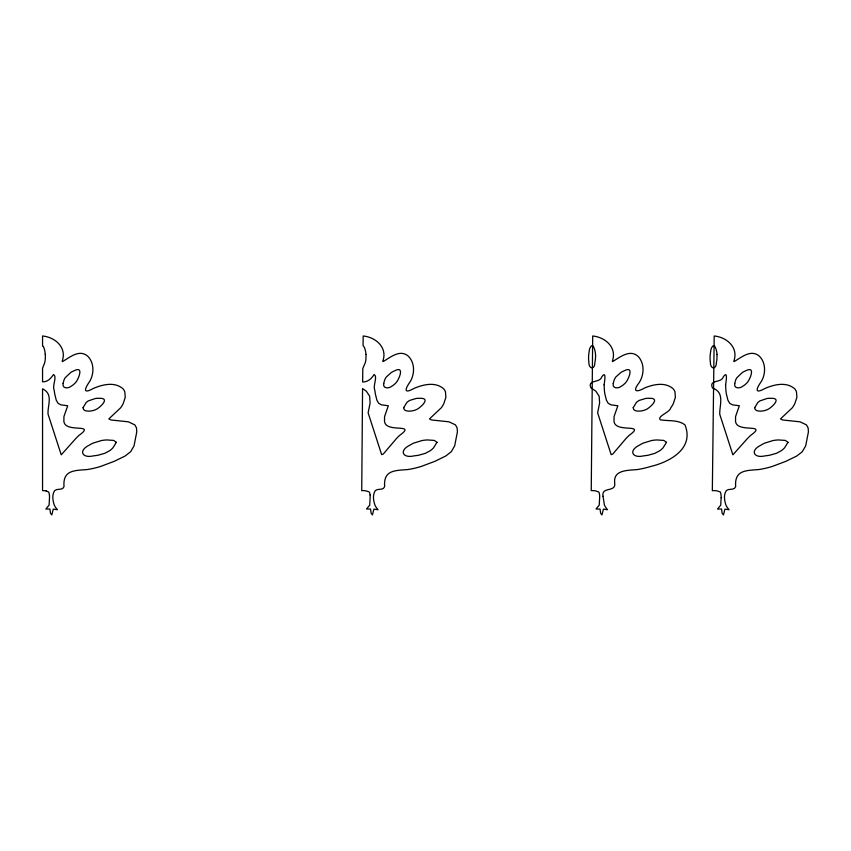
<?xml version="1.0" encoding="UTF-8"?>
<svg xmlns="http://www.w3.org/2000/svg" width="851" height="851" viewBox="0 0 851 851"><rect width="100%" height="100%" fill="white"/><g stroke="black" fill="none" stroke-linecap="round" stroke-linejoin="round"><path stroke-width="1.28" d="M721.159 497.686L720.723 505.143L717.521 509.026L721.563 509.036L721.956 511.876A9.861 9.861 0 0 0 722.212 513.366L723.456 514.94L724.914 509.132L729.041 509.696L727.69 508.026A14.244 14.244 0 0 1 725.871 504.877C724.339 500.377 723.467 494.676 726.371 490.559C729.02 488.144 734.339 490.782 735.668 486.612C734.296 469.784 746.316 470.603 759.103 469.518A95.94 95.94 0 0 0 772.144 466.486L785.824 461.359L796.77 456.008L802.291 451.721L805.695 445.828L808.429 431.819L808.131 427.872L806.461 424.862L800.014 421.819L782.697 419.99L780.484 418.926L792.292 407.799A28.381 28.381 0 0 0 794.919 403.417L796.898 397.3L796.472 391.885A8.989 8.989 0 0 0 794.494 388.63C786.175 381.514 773.963 384.546 764.868 388.503C753.635 394.8 756.709 387.95 761.379 381.408C765.879 373.706 765.964 362.579 759.273 356.112C750.88 348.931 741.37 357.484 734.094 361.611L733.828 361.164C738.732 347.782 727.105 337.241 714.202 335.985L712.34 490.665L713.17 490.623A21.924 21.924 0 0 1 716.648 490.772L720.169 491.952A2.276 2.276 0 0 1 720.563 492.431L721.159 495.633A36.646 36.646 0 0 1 721.159 497.686M46.209 490.963L48.518 491.952A2.276 2.276 0 0 1 48.911 492.431L49.507 495.633A36.646 36.646 0 0 1 49.507 497.686L49.071 505.143L45.869 509.026L49.901 509.036L50.305 511.876A9.861 9.861 0 0 0 50.56 513.366L51.805 514.94L53.262 509.132L57.389 509.696L56.038 508.026A14.244 14.244 0 0 1 54.219 504.877C52.688 500.377 51.815 494.676 54.719 490.559C57.368 488.144 62.687 490.782 64.016 486.612C62.644 469.784 74.665 470.603 87.451 469.518A95.94 95.94 0 0 0 100.492 466.486L114.172 461.359L125.118 456.008L130.639 451.721L134.043 445.828L136.777 431.819L136.479 427.872L134.809 424.862L128.363 421.819L111.045 419.99L108.822 418.926L120.64 407.799A28.381 28.381 0 0 0 123.267 403.417L125.246 397.3L124.82 391.885A8.989 8.989 0 0 0 122.842 388.63C114.523 381.514 102.311 384.546 93.216 388.503C81.983 394.8 85.057 387.95 89.727 381.408C94.216 373.706 94.312 362.579 87.621 356.112C79.228 348.931 69.718 357.484 62.442 361.611L62.176 361.164C67.08 347.782 55.453 337.241 42.55 335.985L42.55 345.602L43.22 346.453M370.121 495.027L369.547 492.431A2.276 2.276 0 0 0 369.153 491.952L365.632 490.772A21.647 21.647 0 0 0 361.739 490.644L362.558 388.577L366.313 391.173L369.632 396.162L370.111 402.949L368.132 412.863L381.652 454.647L383.29 454.04L396.566 438.425A86.185 86.185 0 0 1 399.64 435.372C418.171 422.032 382.301 434.723 384.588 419.203A14.722 14.722 0 0 1 384.599 416.458L388.343 405.767L381.482 404.842L378.706 403.31L376.887 400.172L375.365 393.96A60.442 60.442 0 0 1 374.876 390.428C372.525 385.886 378.025 376.791 374.142 374.504C371.515 378.674 367.877 382.078 362.632 382.014L362.792 368.536L365.419 362.356A35.359 35.359 0 0 0 365.93 359.026L366.026 354.41M717.042 354.41L716.936 359.058A35.348 35.348 0 0 1 716.404 362.483C716.478 370.238 709.979 369.185 710.362 361.994A26.253 26.253 0 0 1 710.064 358.197L710.106 356.239A34.923 34.923 0 0 1 710.691 351.559C710.511 348.761 713.734 342.187 715.489 347.719A20.892 20.892 0 0 1 717.031 354.42M45.39 354.41L45.294 358.952A35.168 35.168 0 0 1 44.699 362.749L42.55 368.249L42.55 381.844C47.656 382.078 50.911 378.355 53.507 374.504C57.474 376.706 51.868 385.907 54.241 390.428A60.442 60.442 0 0 0 54.73 393.96L56.251 400.172L58.07 403.31L60.846 404.842L67.708 405.767L63.953 416.458A14.722 14.722 0 0 0 63.953 419.203C61.666 434.723 97.525 422.032 79.005 435.372A87.44 87.44 0 0 0 75.165 439.233L61.229 454.838L48.539 415.639A9.563 9.563 0 0 0 48.092 414.426C47.188 406.204 53.528 394.853 43.507 389.311A9.031 9.031 0 0 0 42.55 388.854L42.55 490.612A19.669 19.669 0 0 1 46.209 490.953M370.132 495.027A32.561 32.561 0 0 1 370.132 497.686L369.717 505.143L366.504 509.026L370.547 509.036L370.94 511.876A9.861 9.861 0 0 0 371.196 513.366L372.44 514.94L373.897 509.132L378.025 509.696L376.674 508.026A14.244 14.244 0 0 1 374.865 504.877C373.334 500.377 372.451 494.676 375.365 490.559C378.014 488.144 383.322 490.782 384.652 486.612C383.28 469.784 395.3 470.603 408.086 469.518A95.94 95.94 0 0 0 421.128 466.486L434.808 461.359L445.754 456.008L451.275 451.721L454.679 445.828L457.423 431.819L457.115 427.872L455.445 424.862L448.998 421.819L431.68 419.99L429.468 418.926L441.275 407.799A28.381 28.381 0 0 0 443.914 403.417L445.881 397.3L445.456 391.885A8.989 8.989 0 0 0 443.477 388.63C435.159 381.514 422.947 384.546 413.863 388.503C402.619 394.8 405.693 387.95 410.373 381.408C414.863 373.706 414.948 362.579 408.257 356.112C399.864 348.931 390.354 357.484 383.078 361.611L382.812 361.164C387.716 347.782 376.089 337.241 363.186 335.985L363.069 345.517L364.185 347.08A19.392 19.392 0 0 1 365.93 354.42M43.263 346.431A17.339 17.339 0 0 1 45.135 354.41M604.104 384.737L604.391 390.428A60.442 60.442 0 0 0 604.87 393.96L606.401 400.172L608.21 403.31L610.986 404.842L617.858 405.767L614.103 416.458A14.722 14.722 0 0 0 614.092 419.203C611.816 434.723 647.675 422.032 629.155 435.372A86.185 86.185 0 0 0 626.081 438.425L612.794 454.04L611.156 454.647L597.647 412.863L599.625 402.949L599.147 396.162L595.828 391.173L591.615 388.343A2.479 2.479 0 0 1 590.711 387.365C587.669 379.301 600.083 383.269 601.753 376.876C606.689 369.749 604.508 381.939 604.104 384.737M725.605 384.737L725.892 390.428A60.442 60.442 0 0 0 726.382 393.96L727.903 400.172L729.722 403.31L732.498 404.842L739.359 405.767L735.604 416.458A14.722 14.722 0 0 0 735.604 419.203C733.317 434.723 769.176 422.032 750.656 435.372A87.44 87.44 0 0 0 746.816 439.233L732.881 454.838L720.191 415.639A9.563 9.563 0 0 0 719.744 414.426C719.361 405.714 725.052 392.598 713.127 388.343A2.479 2.479 0 0 1 712.213 387.365C709.181 379.301 721.584 383.269 723.265 376.876C728.19 369.749 726.009 381.939 725.605 384.737M595.594 355.856L595.434 359.058A35.348 35.348 0 0 1 594.902 362.483C594.977 370.238 588.477 369.185 588.86 361.994A26.253 26.253 0 0 1 588.552 358.197L588.669 355.261A35.136 35.136 0 0 1 589.19 351.559C588.998 348.761 592.222 342.187 593.987 347.719A20.892 20.892 0 0 1 595.519 354.42L595.594 355.856M603.029 496.271L604.37 504.877A14.244 14.244 0 0 0 606.178 508.026L607.529 509.696L603.412 509.132L601.955 514.94L600.71 513.366A9.861 9.861 0 0 1 600.444 511.876L600.051 509.036L596.019 509.026L599.221 505.143L599.657 497.686A32.561 32.561 0 0 0 599.636 495.027L599.051 492.431A2.276 2.276 0 0 0 598.657 491.952L595.136 490.772A21.647 21.647 0 0 0 591.243 490.644L592.7 335.985C605.604 337.241 617.23 347.782 612.326 361.164L612.592 361.611C619.996 357.09 630.751 348.41 638.771 357.101C644.739 364.228 644.047 375.1 639.186 382.642C632.102 391.683 636.101 392.843 645.015 387.822C653.696 384.248 665.227 381.908 672.992 388.63A8.989 8.989 0 0 1 674.971 391.885L675.386 397.3L673.418 403.417A28.381 28.381 0 0 1 670.79 407.799C669.992 412.373 656.983 416.118 660.195 419.798C668.407 421.266 677.917 419.522 684.949 424.862C694.48 448.371 670.163 461.891 650.632 466.486A95.94 95.94 0 0 1 637.601 469.518C628.315 470.539 612.731 469.444 614.752 483.379C615.837 492.601 601.21 486.272 603.029 496.271M83.079 407.661C82.909 411.235 87.674 411.299 90.206 411.054A18.807 18.807 0 0 0 92.738 410.629L94.344 410.171A15.169 15.169 0 0 0 97.142 408.863C101.046 406.459 110.215 397.821 99.227 398.311A22.796 22.796 0 0 0 95.62 398.438L88.334 400.864A15.084 15.084 0 0 0 86.142 402.576L83.079 407.661M403.714 407.661C403.544 411.235 408.31 411.299 410.842 411.054A18.807 18.807 0 0 0 413.373 410.629L414.98 410.171A15.169 15.169 0 0 0 417.777 408.863C421.681 406.459 430.851 397.821 419.862 398.311A22.796 22.796 0 0 0 416.256 398.438L409.799 400.374A15.031 15.031 0 0 0 406.789 402.576L403.714 407.661M633.229 407.661C633.048 411.235 637.814 411.299 640.356 411.054A18.807 18.807 0 0 0 642.877 410.629L644.484 410.171A15.169 15.169 0 0 0 647.292 408.863C651.185 406.459 660.365 397.821 649.377 398.311A22.796 22.796 0 0 0 645.76 398.438L639.303 400.374A15.031 15.031 0 0 0 636.293 402.576L633.229 407.661M754.731 407.661C754.56 411.235 759.326 411.299 761.858 411.054A18.807 18.807 0 0 0 764.389 410.629L765.996 410.171A15.169 15.169 0 0 0 768.793 408.863C772.697 406.459 781.867 397.821 770.878 398.311A22.796 22.796 0 0 0 767.272 398.438L759.986 400.864A15.084 15.084 0 0 0 757.794 402.576L754.731 407.661M116.342 442.339L112.949 447.786A20.924 20.924 0 0 1 109.694 450.668L104.864 453.285L98.099 455.2A49.315 49.315 0 0 1 93.514 455.838C82.132 458.625 78.026 450.573 89.195 445.211A34.497 34.497 0 0 1 93.121 443.094L101.482 440.531A39.635 39.635 0 0 1 106.737 439.946L113.694 440.424L116.342 442.339M436.988 442.339L433.584 447.786A20.924 20.924 0 0 1 430.329 450.668L425.5 453.285L418.735 455.2A49.315 49.315 0 0 1 414.15 455.838C402.778 458.625 398.672 450.573 409.842 445.211A34.497 34.497 0 0 1 413.756 443.094L422.117 440.531A39.635 39.635 0 0 1 427.372 439.946L434.34 440.424L436.988 442.339M666.493 442.339L663.099 447.786A20.924 20.924 0 0 1 659.844 450.668L655.004 453.285L648.249 455.2A49.315 49.315 0 0 1 643.664 455.838C632.282 458.625 628.176 450.573 639.346 445.211A34.497 34.497 0 0 1 643.26 443.094L651.632 440.531A39.635 39.635 0 0 1 656.887 439.946L663.844 440.424L666.493 442.339M787.994 442.339L784.601 447.786A20.924 20.924 0 0 1 781.346 450.668L776.516 453.285L769.751 455.2A49.315 49.315 0 0 1 765.166 455.838C753.784 458.625 749.678 450.573 760.847 445.211A34.497 34.497 0 0 1 764.772 443.094L773.133 440.531A39.635 39.635 0 0 1 778.388 439.946L785.345 440.424L787.994 442.339M63.091 383.482C61.846 388.769 68.357 388.769 71.186 386.194A18.807 18.807 0 0 0 73.303 384.737L74.558 383.631A15.169 15.169 0 0 0 76.547 381.269C79.047 377.429 83.696 365.717 73.952 370.834A22.796 22.796 0 0 0 70.729 372.472L65.176 377.759A15.084 15.084 0 0 0 63.921 380.248L63.091 383.482M383.727 383.482C382.493 388.769 388.992 388.769 391.832 386.194A18.807 18.807 0 0 0 393.939 384.737L395.194 383.631A15.169 15.169 0 0 0 397.183 381.269C399.693 377.429 404.331 365.717 394.587 370.834A22.796 22.796 0 0 0 391.375 372.472L386.354 376.972A15.031 15.031 0 0 0 384.556 380.248L383.727 383.482M613.241 383.482C611.997 388.769 618.496 388.769 621.336 386.194A18.807 18.807 0 0 0 623.453 384.737L624.708 383.631A15.169 15.169 0 0 0 626.698 381.269C629.197 377.429 633.835 365.717 624.102 370.834A22.796 22.796 0 0 0 620.879 372.472L615.858 376.972A15.031 15.031 0 0 0 614.071 380.248L613.241 383.482M734.743 383.482C733.498 388.769 740.008 388.769 742.838 386.194A18.807 18.807 0 0 0 744.955 384.737L746.21 383.631A15.169 15.169 0 0 0 748.199 381.269C750.699 377.429 755.348 365.717 745.604 370.834A22.796 22.796 0 0 0 742.38 372.472L736.828 377.759A15.084 15.084 0 0 0 735.572 380.248L734.743 383.482"/></g></svg>
